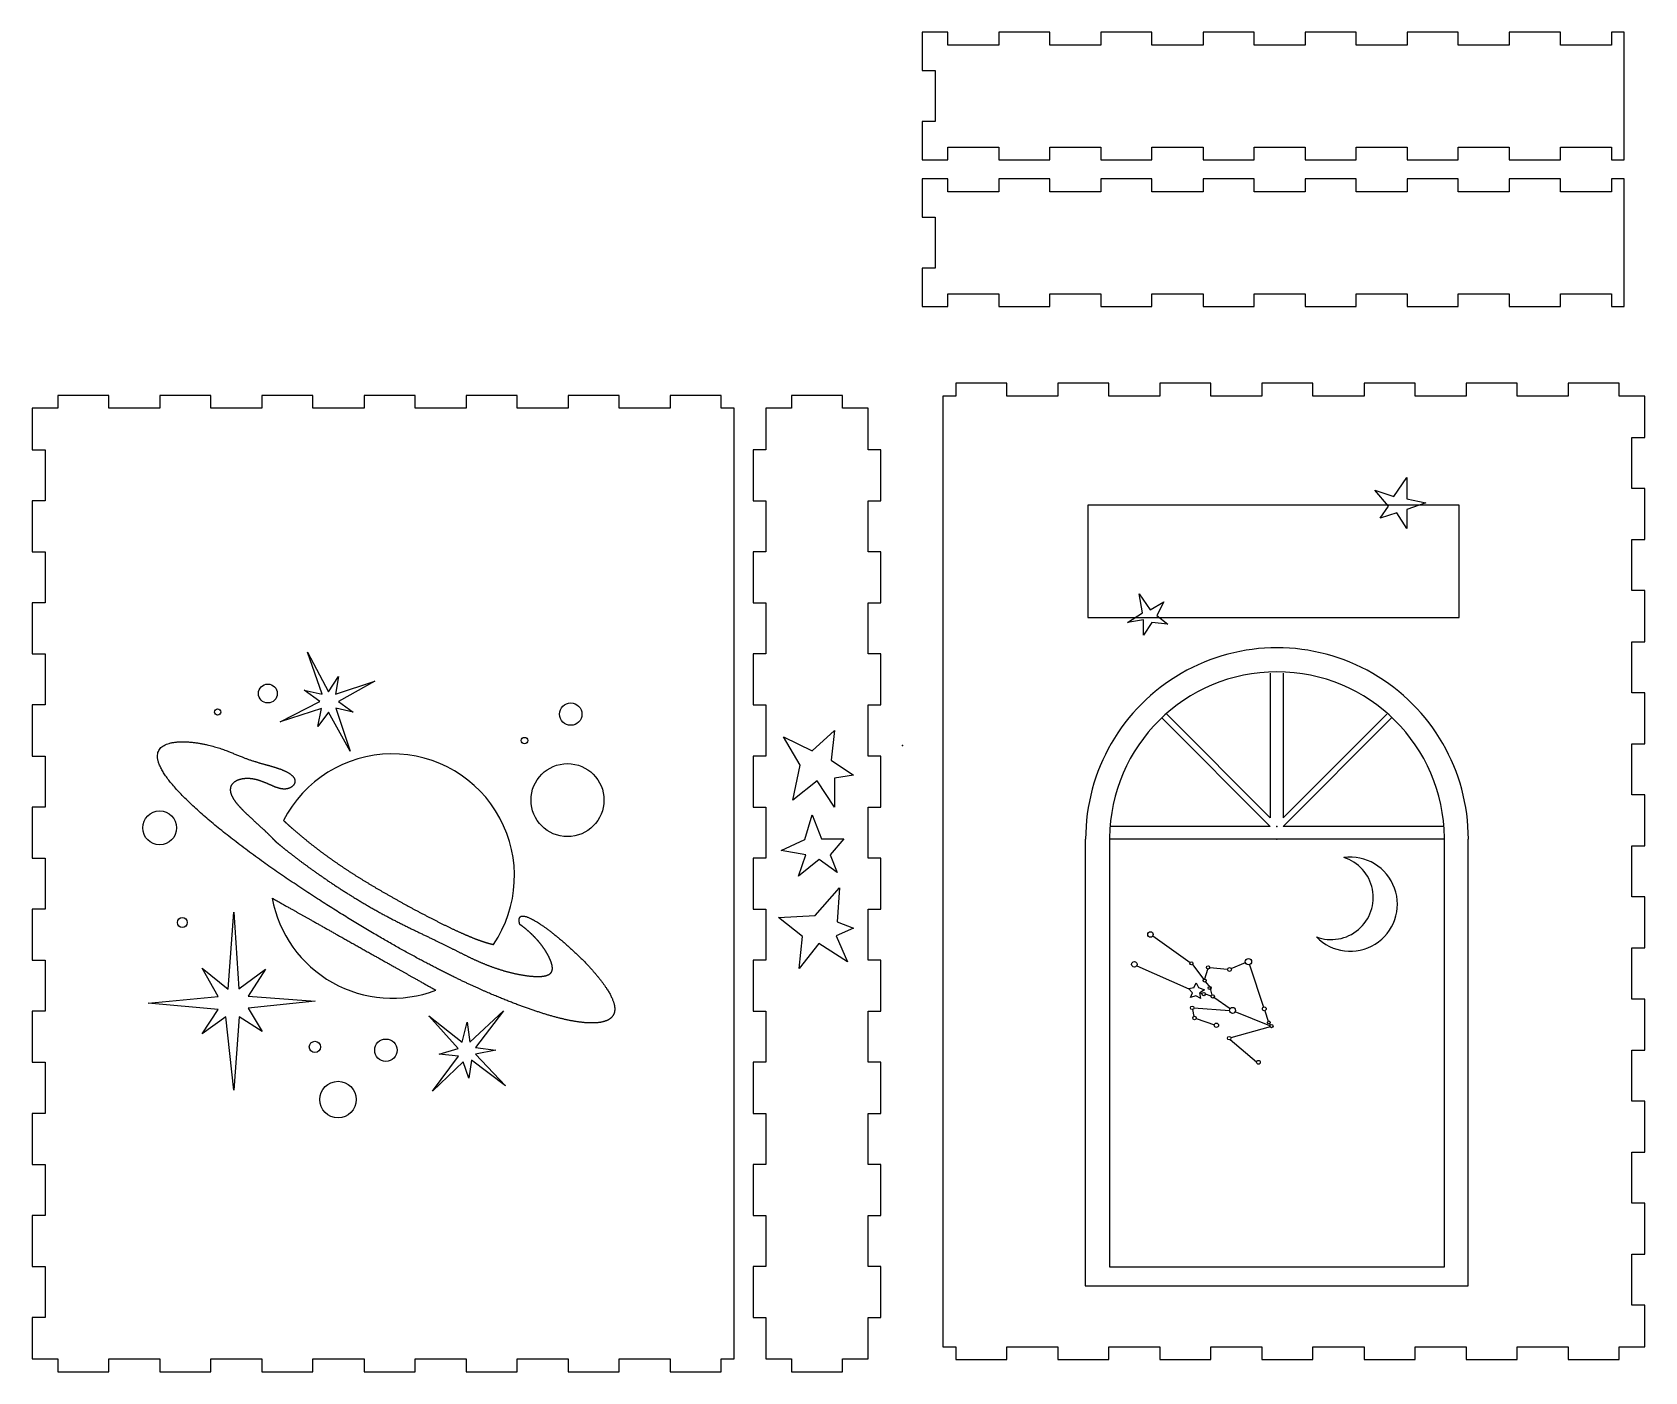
# Model space of a CAD drawing. Header units: millimetres. Extents: x -136 to 116, y -98 to 112.
import ezdxf

# ---------------------------------------------------------------- set-up
doc = ezdxf.new("R2010")
doc.units = ezdxf.units.MM
doc.header["$MEASUREMENT"] = 0
for name, color, linetype in [('book v2_Sketch10', 7, 'Continuous'), ('book v2_Sketch11', 7, 'Continuous'), ('book v2_Sketch12', 7, 'Continuous'), ('book v2_Sketch13', 7, 'Continuous'), ('book v2_Sketch14', 7, 'Continuous'), ('book v2_Sketch15', 7, 'Continuous'), ('book v2_Sketch16', 7, 'Continuous'), ('book v2_Sketch2', 7, 'Continuous'), ('book v2_Sketch3', 7, 'Continuous'), ('book v2_Sketch4', 7, 'Continuous'), ('book v2_Sketch5', 7, 'Continuous'), ('book v2_Sketch6', 7, 'Continuous'), ('book v2_Sketch7', 7, 'Continuous'), ('book v2_Sketch8', 7, 'Continuous'), ('book v2_Sketch9', 7, 'Continuous'), ('book v2_ベーシックボックス-153x20x110-2mm', 7, 'Continuous')]:
    doc.layers.add(name, color=color, linetype=linetype)

msp = doc.modelspace()

# ---------------------------------------------------------------- linework, layer by layer
at = {"layer": 'book v2_Sketch10'}
for p, q in [((39.22, -29.85), (45.05, -34.04)), ((36.69, -34.53), (44.86, -38.13)), ((45.41, -34.32), (47.19, -36.66)), ((47.35, -36.6), (47.81, -35.04)), ((48.13, -34.82), (50.93, -35.05)), ((51.5, -34.96), (53.72, -34.02)), ((54.38, -34.36), (56.58, -41.01)), ((45.65, -37.97), (46.02, -37.2)), ((46.02, -37.2), (46.35, -37.95)), ((47.47, -37.03), (48.14, -37.91)), ((45.65, -37.97), (44.86, -38.13)), ((45.43, -38.75), (44.86, -38.13)), ((45.1, -39.49), (45.43, -38.75)), ((45.97, -39.24), (45.1, -39.49)), ((46.75, -39.67), (45.97, -39.24)), ((46.35, -37.95), (47.33, -38.29)), ((47.33, -38.29), (46.59, -38.77)), ((46.59, -38.77), (46.96, -38.86)), ((46.75, -39.67), (46.59, -38.77)), ((48.36, -39.27), (47.45, -39)), ((48.14, -37.91), (48.46, -39.13)), ((51.31, -41.27), (48.79, -39.51)), ((45.44, -41.4), (45.62, -42.46)), ((51.23, -41.57), (45.64, -41.17)), ((46, -42.8), (48.85, -43.77)), ((57.56, -43.93), (52.11, -41.77)), ((56.77, -41.58), (57.3, -43.2)), ((57.58, -44.12), (51.45, -45.82)), ((57.5, -43.61), (57.65, -43.79)), ((51.35, -46.09), (55.48, -49.57))]:
    msp.add_line(p, q, dxfattribs=at)
for centre, radius in [((38.84, -29.63), 0.427), ((36.32, -34.31), 0.428), ((45.26, -34.15), 0.234), ((47.88, -34.79), 0.255), ((51.23, -35.11), 0.304), ((54.2, -33.89), 0.498), ((47.34, -36.84), 0.235), ((48.13, -38.01), 0.239), ((47.19, -38.97), 0.255), ((48.6, -39.34), 0.251), ((45.37, -41.13), 0.274), ((45.74, -42.71), 0.278), ((51.7, -41.53), 0.474), ((56.68, -41.29), 0.298), ((49.17, -43.85), 0.335), ((57.39, -43.41), 0.228), ((57.81, -43.99), 0.255), ((51.18, -45.87), 0.276), ((55.76, -49.66), 0.294)]:
    msp.add_circle(centre, radius, dxfattribs=at)
msp.add_point((0, 0), dxfattribs=at)
at = {"layer": 'book v2_Sketch11'}
for p, q in [((-93.27, 14.63), (-89.98, 8.38)), ((-90.98, 8.05), (-93.27, 14.63)), ((-89.98, 8.38), (-88.42, 10.82)), ((-88.42, 10.82), (-88.89, 8.03)), ((-93.82, 8.69), (-90.98, 8.05)), ((-91.36, 6.91), (-93.82, 8.69)), ((-88.89, 8.03), (-82.75, 10.05)), ((-82.75, 10.05), (-88.42, 6.91)), ((-97.56, 3.71), (-91.36, 6.91)), ((-91.07, 5.8), (-97.56, 3.71)), ((-91.64, 2.97), (-91.07, 5.8)), ((-90.01, 5.24), (-91.64, 2.97)), ((-86.61, -0.9), (-90.01, 5.24)), ((-86.1, 5.24), (-88.84, 5.82)), ((-88.84, 5.82), (-86.61, -0.9)), ((-88.42, 6.91), (-86.1, 5.24)), ((-105.7, -38.2), (-104.84, -26.13)), ((-104.84, -26.13), (-104.04, -38.17)), ((-107.27, -39.37), (-109.81, -34.89)), ((-109.81, -34.89), (-105.7, -38.2)), ((-104.04, -38.17), (-99.85, -35.04)), ((-99.85, -35.04), (-102.57, -39.3)), ((-118.27, -40.37), (-107.27, -39.37)), ((-107.27, -41.37), (-118.27, -40.37)), ((-102.57, -39.3), (-92.1, -40.1)), ((-92.1, -40.1), (-102.57, -41.2)), ((-109.81, -45.18), (-107.27, -41.37)), ((-106.06, -42.51), (-109.81, -45.18)), ((-104.85, -54.04), (-106.06, -42.51)), ((-103.97, -42.51), (-104.85, -54.04)), ((-100.37, -44.82), (-103.97, -42.51)), ((-102.57, -41.2), (-100.37, -44.82)), ((-69.67, -47.48), (-74.27, -42.37)), ((-74.27, -42.37), (-69.02, -46.48)), ((-67.84, -46.48), (-62.57, -41.57)), ((-62.57, -41.57), (-66.95, -47.33)), ((-69.02, -46.48), (-68.27, -43.37)), ((-68.27, -43.37), (-67.84, -46.48)), ((-72.64, -48.36), (-69.67, -47.48)), ((-66.95, -47.33), (-63.76, -47.76)), ((-63.76, -47.76), (-66.95, -48.39)), ((-73.7, -54.18), (-69.62, -48.69)), ((-68.87, -49.57), (-73.7, -54.18)), ((-69.62, -48.69), (-72.64, -48.36)), ((-67.99, -52.16), (-68.87, -49.57)), ((-67.56, -49.34), (-67.99, -52.16)), ((-62.27, -53.37), (-67.56, -49.34)), ((-66.95, -48.39), (-62.27, -53.37))]:
    msp.add_line(p, q, dxfattribs=at)
for centre, radius in [((-99.49, 8.14), 1.48), ((-107.37, 5.24), 0.49), ((-52.02, 4.91), 1.75), ((-59.26, 0.76), 0.51), ((-52.53, -8.57), 5.72), ((-116.45, -12.92), 2.65), ((-112.9, -27.75), 0.781), ((-92.11, -47.25), 0.89), ((-80.99, -47.77), 1.76), ((-88.49, -55.5), 2.86)]:
    msp.add_circle(centre, radius, dxfattribs=at)
for start, end in [(325.944, 152.9789), (190.4682, 290.8576)]:
    msp.add_arc((-79.99, -20.47), 19.15, start, end, dxfattribs=at)
for points in [[(-60.01, -28.04), (-60.09, -27.74), (-60.17, -27.23), (-60.07, -26.72), (-59.48, -26.55), (-58.02, -27.17), (-55.97, -28.51), (-53.56, -30.41), (-51.04, -32.66), (-48.7, -35.05), (-46.78, -37.38), (-45.49, -39.44), (-44.95, -41.12), (-45.18, -42.34), (-46.06, -43.12), (-47.43, -43.5), (-49.12, -43.55), (-51.02, -43.35), (-53.03, -42.95), (-55.11, -42.41), (-57.22, -41.75), (-59.37, -41), (-61.58, -40.17), (-63.9, -39.23), (-66.37, -38.16), (-69.05, -36.92), (-72, -35.47), (-75.25, -33.79), (-78.83, -31.83), (-82.73, -29.6), (-86.93, -27.08), (-91.35, -24.3), (-95.87, -21.32), (-100.35, -18.22), (-104.6, -15.08), (-108.46, -12), (-111.75, -9.09), (-114.33, -6.45), (-116.07, -4.15), (-116.92, -2.27), (-116.88, -0.86), (-116, 0.08), (-114.46, 0.56), (-112.5, 0.64), (-110.4, 0.43), (-108.39, -0.01), (-106.63, -0.55), (-105.15, -1.14), (-103.81, -1.71), (-102.45, -2.24), (-100.91, -2.72), (-99.17, -3.18), (-97.43, -3.69), (-95.99, -4.33), (-95.17, -5.11), (-95.14, -5.96), (-95.77, -6.67), (-96.78, -6.96), (-97.91, -6.74), (-99.15, -6.17), (-100.51, -5.54), (-102.01, -5.13), (-103.51, -5.14), (-104.74, -5.56), (-105.45, -6.34), (-105.48, -7.37), (-104.87, -8.54), (-103.82, -9.78), (-102.55, -11), (-101.27, -12.16), (-100.1, -13.23), (-99.3, -13.99), (-98.78, -14.52), (-98.48, -14.84), (-98.33, -15)], [(-97.04, -11.77), (-96.81, -11.98), (-96.34, -12.41), (-95.63, -13.04), (-94.67, -13.87), (-93.46, -14.87), (-92.23, -15.85), (-90.98, -16.8), (-89.71, -17.72), (-88.42, -18.62), (-87.1, -19.51), (-85.75, -20.38), (-84.36, -21.24), (-82.95, -22.09), (-81.5, -22.94), (-80.01, -23.79), (-78.5, -24.64), (-76.97, -25.48), (-75.42, -26.3), (-73.88, -27.1), (-72.36, -27.87), (-70.88, -28.6), (-69.48, -29.25), (-68.17, -29.83), (-66.97, -30.32), (-65.88, -30.72), (-65.12, -30.95), (-64.6, -31.09), (-64.28, -31.16), (-64.12, -31.19)], [(-98.33, -15), (-98.14, -15.17), (-97.73, -15.51), (-97.1, -16.03), (-96.2, -16.75), (-94.99, -17.68), (-93.7, -18.65), (-92.32, -19.65), (-90.86, -20.67), (-89.33, -21.71), (-87.73, -22.75), (-86.07, -23.79), (-84.38, -24.81), (-82.67, -25.8), (-80.95, -26.74), (-79.24, -27.63), (-77.56, -28.47), (-75.93, -29.26), (-74.37, -30), (-72.88, -30.72), (-71.47, -31.41), (-70.13, -32.08), (-68.83, -32.74), (-67.53, -33.38), (-66.18, -34), (-64.74, -34.58), (-63.2, -35.12), (-61.58, -35.59), (-59.92, -35.95), (-58.35, -36.19), (-56.97, -36.26), (-55.9, -36.15), (-55.21, -35.85), (-54.88, -35.37), (-54.86, -34.73), (-55.05, -33.98), (-55.41, -33.16), (-55.89, -32.28), (-56.5, -31.4), (-57.21, -30.52), (-58.03, -29.67), (-58.77, -29), (-59.37, -28.51), (-59.79, -28.2), (-60.01, -28.04)], [(-98.81, -23.94), (-97.79, -24.52), (-95.73, -25.67), (-92.66, -27.4), (-88.55, -29.71), (-83.43, -32.59), (-79.32, -34.9), (-76.25, -36.63), (-74.19, -37.78), (-73.17, -38.36)]]:
    msp.add_open_spline(points, degree=5, dxfattribs=at)
msp.add_point((0, 0), dxfattribs=at)
at = {"layer": 'book v2_Sketch12'}
msp.add_point((0, 0), dxfattribs=at)
at = {"layer": 'book v2_Sketch13'}
for p, q in [((-18.7, 1.34), (-14.16, -0.87)), ((-16.08, -3.09), (-18.7, 1.34)), ((-14.16, -0.87), (-10.7, 2.34)), ((-10.7, 2.34), (-11.23, -2.3)), ((-11.23, -2.3), (-7.7, -4.66)), ((-17.22, -8.6), (-16.08, -3.09)), ((-7.7, -4.66), (-10.7, -5.13)), ((-13.41, -5.55), (-17.22, -8.6)), ((-10.7, -9.66), (-13.41, -5.55)), ((-10.7, -5.13), (-10.7, -9.66)), ((-15.31, -14.76), (-14.18, -10.88)), ((-14.18, -10.88), (-12.7, -14.66)), ((-19.02, -16.46), (-15.31, -14.76)), ((-12.7, -14.66), (-9.2, -14.66)), ((-9.2, -14.66), (-11.36, -17.13)), ((-15.2, -17.13), (-19.02, -16.46)), ((-16.33, -20.5), (-15.2, -17.13)), ((-11.36, -17.13), (-10.28, -19.89)), ((-13.09, -17.9), (-16.33, -20.5)), ((-10.28, -19.89), (-13.09, -17.9)), ((-13.7, -26.66), (-9.91, -22.32)), ((-9.91, -22.32), (-10.28, -27.62)), ((-19.48, -26.94), (-13.7, -26.66)), ((-15.7, -29.96), (-19.48, -26.94)), ((-10.28, -27.62), (-7.7, -28.66)), ((-16.2, -34.96), (-15.7, -29.96)), ((-7.7, -28.66), (-10.43, -29.84)), ((-10.43, -29.84), (-8.67, -33.91)), ((-13.16, -31.02), (-16.2, -34.96)), ((-8.67, -33.91), (-13.16, -31.02))]:
    msp.add_line(p, q, dxfattribs=at)
msp.add_point((0, 0), dxfattribs=at)
at = {"layer": 'book v2_Sketch14'}
for p, q in [((87.23, 37.64), (29.03, 37.64)), ((29.03, 37.64), (29.03, 20.07)), ((87.23, 20.07), (87.23, 37.64)), ((29.03, 20.07), (87.23, 20.07))]:
    msp.add_line(p, q, dxfattribs=at)
msp.add_point((0, 0), dxfattribs=at)
at = {"layer": 'book v2_Sketch15'}
for p, q in [((77, 39), (79, 42)), ((79, 42), (79, 38.65)), ((76.13, 37.5), (74, 40)), ((74, 40), (77, 39)), ((79, 38.65), (82, 38)), ((82, 38), (79, 37)), ((74.83, 35.61), (76.13, 37.5)), ((77.44, 36.48), (74.83, 35.61)), ((79, 34), (77.44, 36.48)), ((79, 37), (79, 34)), ((37.07, 23.78), (38.79, 21.26)), ((37.57, 20.78), (37.07, 23.78)), ((35.24, 19.28), (37.57, 20.78)), ((38.79, 21.26), (40.91, 22.52)), ((40.91, 22.52), (39.85, 20.35)), ((39.85, 20.35), (41.58, 19)), ((37.75, 19.67), (35.24, 19.28)), ((37.75, 17.27), (37.75, 19.67)), ((39.07, 19.28), (37.75, 17.27)), ((41.58, 19), (39.07, 19.28))]:
    msp.add_line(p, q, dxfattribs=at)
msp.add_point((0, 0), dxfattribs=at)
at = {"layer": 'book v2_Sketch16'}
msp.add_point((0, 0), dxfattribs=at)
at = {"layer": 'book v2_Sketch2'}
msp.add_point((0, 0), dxfattribs=at)
at = {"layer": 'book v2_Sketch3'}
msp.add_point((0, 0), dxfattribs=at)
at = {"layer": 'book v2_Sketch4'}
for p, q in [((32.44, -14.49), (32.44, -81.74)), ((84.91, -14.49), (84.89, -14.49)), ((84.91, -81.74), (84.91, -14.49)), ((32.44, -81.74), (84.91, -81.74))]:
    msp.add_line(p, q, dxfattribs=at)
for radius, start, end in [(30, 359.9998, 180.0002), (26.23, 0.4422, 179.5549)]:
    msp.add_arc((58.67, -14.69), radius, start, end, dxfattribs=at)
msp.add_point((0, 0), dxfattribs=at)
at = {"layer": 'book v2_Sketch5'}
msp.add_point((0, 0), dxfattribs=at)
at = {"layer": 'book v2_Sketch6'}
msp.add_point((0, 0), dxfattribs=at)
at = {"layer": 'book v2_Sketch7'}
msp.add_point((0, 0), dxfattribs=at)
at = {"layer": 'book v2_Sketch8'}
for p, q in [((57.62, 11.31), (57.62, -11.33)), ((59.62, 11.31), (59.62, -11.33)), ((40.62, 4.31), (57.62, -12.69)), ((41.38, 4.92), (57.62, -11.33)), ((59.62, -11.33), (75.87, 4.92)), ((76.62, 4.31), (59.62, -12.69)), ((57.62, -12.69), (32.5, -12.69)), ((84.75, -14.69), (32.5, -14.69)), ((84.72, -12.69), (59.62, -12.69))]:
    msp.add_line(p, q, dxfattribs=at)
for p in [(0, 0), (58.62, -12.69), (58.62, -14.69)]:
    msp.add_point(p, dxfattribs=at)
at = {"layer": 'book v2_Sketch9'}
for centre, radius, start, end in [((70.16, -24.88), 7.38, 223.9287, 97.8844), ((67.17, -23.84), 6.58, 249.2604, 72.5526)]:
    msp.add_arc(centre, radius, start, end, dxfattribs=at)
msp.add_point((0, 0), dxfattribs=at)
at = {"layer": 'book v2_ベーシックボックス-153x20x110-2mm'}
for p, q in [((5.08, 111.78), (3.08, 111.78)), ((3.08, 111.78), (3.08, 109.78)), ((7.08, 111.78), (5.08, 111.78)), ((7.08, 109.78), (7.08, 111.78)), ((23.08, 111.78), (15.08, 111.78)), ((15.08, 111.78), (15.08, 109.78)), ((23.08, 109.78), (23.08, 111.78)), ((39.08, 111.78), (31.08, 111.78)), ((31.08, 111.78), (31.08, 109.78)), ((39.08, 109.78), (39.08, 111.78)), ((55.08, 111.78), (47.08, 111.78)), ((47.08, 111.78), (47.08, 109.78)), ((55.08, 109.78), (55.08, 111.78)), ((63.08, 111.78), (63.08, 109.78)), ((71.08, 111.78), (63.08, 111.78)), ((71.08, 109.78), (71.08, 111.78)), ((87.08, 111.78), (79.08, 111.78)), ((79.08, 111.78), (79.08, 109.78)), ((87.08, 109.78), (87.08, 111.78)), ((95.08, 111.78), (95.08, 109.78)), ((103.08, 111.78), (95.08, 111.78)), ((103.08, 109.78), (103.08, 111.78)), ((113.08, 111.78), (111.08, 111.78)), ((111.08, 111.78), (111.08, 109.78)), ((113.08, 109.78), (113.08, 111.78)), ((3.08, 109.78), (3.08, 105.78)), ((15.08, 109.78), (7.08, 109.78)), ((31.08, 109.78), (23.08, 109.78)), ((47.08, 109.78), (39.08, 109.78)), ((63.08, 109.78), (55.08, 109.78)), ((79.08, 109.78), (71.08, 109.78)), ((95.08, 109.78), (87.08, 109.78)), ((111.08, 109.78), (103.08, 109.78)), ((113.08, 93.78), (113.08, 109.78)), ((3.08, 105.78), (5.08, 105.78)), ((5.08, 105.78), (5.08, 97.78)), ((5.08, 97.78), (3.08, 97.78)), ((3.08, 97.78), (3.08, 93.78)), ((3.08, 93.78), (3.08, 91.78)), ((7.08, 93.78), (15.08, 93.78)), ((7.08, 91.78), (7.08, 93.78)), ((15.08, 93.78), (15.08, 91.78)), ((23.08, 91.78), (23.08, 93.78)), ((23.08, 93.78), (31.08, 93.78)), ((31.08, 93.78), (31.08, 91.78)), ((39.08, 93.78), (47.08, 93.78)), ((39.08, 91.78), (39.08, 93.78)), ((47.08, 93.78), (47.08, 91.78)), ((55.08, 93.78), (63.08, 93.78)), ((55.08, 91.78), (55.08, 93.78)), ((63.08, 93.78), (63.08, 91.78)), ((71.08, 91.78), (71.08, 93.78)), ((71.08, 93.78), (79.08, 93.78)), ((79.08, 93.78), (79.08, 91.78)), ((87.08, 91.78), (87.08, 93.78)), ((87.08, 93.78), (95.08, 93.78)), ((95.08, 93.78), (95.08, 91.78)), ((103.08, 93.78), (111.08, 93.78)), ((103.08, 91.78), (103.08, 93.78)), ((111.08, 93.78), (111.08, 91.78)), ((113.08, 91.78), (113.08, 93.78)), ((3.08, 91.78), (5.08, 91.78)), ((5.08, 91.78), (7.08, 91.78)), ((15.08, 91.78), (23.08, 91.78)), ((31.08, 91.78), (39.08, 91.78)), ((47.08, 91.78), (55.08, 91.78)), ((63.08, 91.78), (71.08, 91.78)), ((79.08, 91.78), (87.08, 91.78)), ((95.08, 91.78), (103.08, 91.78)), ((111.08, 91.78), (113.08, 91.78)), ((5.08, 88.78), (3.08, 88.78)), ((3.08, 88.78), (3.08, 86.78)), ((7.08, 88.78), (5.08, 88.78)), ((7.08, 86.78), (7.08, 88.78)), ((23.08, 88.78), (15.08, 88.78)), ((15.08, 88.78), (15.08, 86.78)), ((23.08, 86.78), (23.08, 88.78)), ((39.08, 88.78), (31.08, 88.78)), ((31.08, 88.78), (31.08, 86.78)), ((39.08, 86.78), (39.08, 88.78)), ((55.08, 88.78), (47.08, 88.78)), ((47.08, 88.78), (47.08, 86.78)), ((55.08, 86.78), (55.08, 88.78)), ((63.08, 88.78), (63.08, 86.78)), ((71.08, 88.78), (63.08, 88.78)), ((71.08, 86.78), (71.08, 88.78)), ((87.08, 88.78), (79.08, 88.78)), ((79.08, 88.78), (79.08, 86.78)), ((87.08, 86.78), (87.08, 88.78)), ((95.08, 88.78), (95.08, 86.78)), ((103.08, 88.78), (95.08, 88.78)), ((103.08, 86.78), (103.08, 88.78)), ((111.08, 88.78), (111.08, 86.78)), ((113.08, 88.78), (111.08, 88.78)), ((113.08, 86.78), (113.08, 88.78)), ((3.08, 86.78), (3.08, 82.78)), ((15.08, 86.78), (7.08, 86.78)), ((31.08, 86.78), (23.08, 86.78)), ((47.08, 86.78), (39.08, 86.78)), ((63.08, 86.78), (55.08, 86.78)), ((79.08, 86.78), (71.08, 86.78)), ((95.08, 86.78), (87.08, 86.78)), ((111.08, 86.78), (103.08, 86.78)), ((113.08, 70.78), (113.08, 86.78)), ((3.08, 82.78), (5.08, 82.78)), ((5.08, 82.78), (5.08, 74.78)), ((3.08, 74.78), (3.08, 70.78)), ((5.08, 74.78), (3.08, 74.78)), ((3.08, 70.78), (3.08, 68.78)), ((7.08, 68.78), (7.08, 70.78)), ((7.08, 70.78), (15.08, 70.78)), ((15.08, 70.78), (15.08, 68.78)), ((23.08, 68.78), (23.08, 70.78)), ((23.08, 70.78), (31.08, 70.78)), ((31.08, 70.78), (31.08, 68.78)), ((39.08, 68.78), (39.08, 70.78)), ((39.08, 70.78), (47.08, 70.78)), ((47.08, 70.78), (47.08, 68.78)), ((55.08, 68.78), (55.08, 70.78)), ((55.08, 70.78), (63.08, 70.78)), ((63.08, 70.78), (63.08, 68.78)), ((71.08, 68.78), (71.08, 70.78)), ((71.08, 70.78), (79.08, 70.78)), ((79.08, 70.78), (79.08, 68.78)), ((87.08, 70.78), (95.08, 70.78)), ((87.08, 68.78), (87.08, 70.78)), ((95.08, 70.78), (95.08, 68.78)), ((103.08, 70.78), (111.08, 70.78)), ((103.08, 68.78), (103.08, 70.78)), ((111.08, 70.78), (111.08, 68.78)), ((113.08, 68.78), (113.08, 70.78)), ((3.08, 68.78), (5.08, 68.78)), ((5.08, 68.78), (7.08, 68.78)), ((15.08, 68.78), (23.08, 68.78)), ((31.08, 68.78), (39.08, 68.78)), ((47.08, 68.78), (55.08, 68.78)), ((63.08, 68.78), (71.08, 68.78)), ((79.08, 68.78), (87.08, 68.78)), ((95.08, 68.78), (103.08, 68.78)), ((111.08, 68.78), (113.08, 68.78)), ((16.31, 56.76), (8.31, 56.76)), ((8.31, 56.76), (8.31, 54.76)), ((16.31, 54.76), (16.31, 56.76)), ((24.31, 56.76), (24.31, 54.76)), ((32.31, 56.76), (24.31, 56.76)), ((32.31, 54.76), (32.31, 56.76)), ((48.31, 56.76), (40.31, 56.76)), ((40.31, 56.76), (40.31, 54.76)), ((48.31, 54.76), (48.31, 56.76)), ((64.31, 56.76), (56.31, 56.76)), ((56.31, 56.76), (56.31, 54.76)), ((64.31, 54.76), (64.31, 56.76)), ((72.31, 56.76), (72.31, 54.76)), ((80.31, 56.76), (72.31, 56.76)), ((80.31, 54.76), (80.31, 56.76)), ((88.31, 56.76), (88.31, 54.76)), ((96.31, 56.76), (88.31, 56.76)), ((96.31, 54.76), (96.31, 56.76)), ((104.31, 56.76), (104.31, 54.76)), ((112.31, 56.76), (104.31, 56.76)), ((112.31, 54.76), (112.31, 56.76)), ((-124.42, 54.84), (-132.42, 54.84)), ((-132.42, 54.84), (-132.42, 52.84)), ((-124.42, 52.84), (-124.42, 54.84)), ((-116.42, 54.84), (-116.42, 52.84)), ((-108.42, 54.84), (-116.42, 54.84)), ((-108.42, 52.84), (-108.42, 54.84)), ((-92.42, 54.84), (-100.42, 54.84)), ((-100.42, 54.84), (-100.42, 52.84)), ((-92.42, 52.84), (-92.42, 54.84)), ((-76.42, 54.84), (-84.42, 54.84)), ((-84.42, 54.84), (-84.42, 52.84)), ((-76.42, 52.84), (-76.42, 54.84)), ((-68.42, 54.84), (-68.42, 52.84)), ((-60.42, 54.84), (-68.42, 54.84)), ((-60.42, 52.84), (-60.42, 54.84)), ((-52.42, 54.84), (-52.42, 52.84)), ((-44.42, 54.84), (-52.42, 54.84)), ((-44.42, 52.84), (-44.42, 54.84)), ((-28.42, 54.84), (-36.42, 54.84)), ((-36.42, 54.84), (-36.42, 52.84)), ((-28.42, 52.84), (-28.42, 54.84)), ((-9.42, 54.84), (-17.42, 54.84)), ((-17.42, 54.84), (-17.42, 52.84)), ((-9.42, 52.84), (-9.42, 54.84)), ((8.31, 54.76), (6.31, 54.76)), ((6.31, 54.76), (6.31, -94.24)), ((24.31, 54.76), (16.31, 54.76)), ((40.31, 54.76), (32.31, 54.76)), ((56.31, 54.76), (48.31, 54.76)), ((72.31, 54.76), (64.31, 54.76)), ((88.31, 54.76), (80.31, 54.76)), ((104.31, 54.76), (96.31, 54.76)), ((114.31, 54.76), (112.31, 54.76)), ((116.31, 54.76), (114.31, 54.76)), ((116.31, 48.26), (116.31, 54.76)), ((-136.42, 52.84), (-136.42, 46.34)), ((-134.42, 52.84), (-136.42, 52.84)), ((-132.42, 52.84), (-134.42, 52.84)), ((-116.42, 52.84), (-124.42, 52.84)), ((-100.42, 52.84), (-108.42, 52.84)), ((-84.42, 52.84), (-92.42, 52.84)), ((-68.42, 52.84), (-76.42, 52.84)), ((-52.42, 52.84), (-60.42, 52.84)), ((-36.42, 52.84), (-44.42, 52.84)), ((-26.42, 52.84), (-28.42, 52.84)), ((-26.42, -96.16), (-26.42, 52.84)), ((-17.42, 52.84), (-21.42, 52.84)), ((-21.42, 52.84), (-21.42, 46.34)), ((-5.42, 52.84), (-9.42, 52.84)), ((-5.42, 46.34), (-5.42, 52.84)), ((114.31, 48.26), (116.31, 48.26)), ((114.31, 40.26), (114.31, 48.26)), ((-136.42, 46.34), (-134.42, 46.34)), ((-134.42, 46.34), (-134.42, 38.34)), ((-21.42, 46.34), (-23.42, 46.34)), ((-23.42, 46.34), (-23.42, 38.34)), ((-3.42, 46.34), (-5.42, 46.34)), ((-3.42, 38.34), (-3.42, 46.34)), ((-136.42, 38.34), (-136.42, 30.34)), ((-134.42, 38.34), (-136.42, 38.34)), ((-23.42, 38.34), (-21.42, 38.34)), ((-21.42, 38.34), (-21.42, 30.34)), ((-5.42, 30.34), (-5.42, 38.34)), ((-5.42, 38.34), (-3.42, 38.34)), ((116.31, 40.26), (114.31, 40.26)), ((116.31, 32.26), (116.31, 40.26)), ((-136.42, 30.34), (-134.42, 30.34)), ((-134.42, 30.34), (-134.42, 22.34)), ((-21.42, 30.34), (-23.42, 30.34)), ((-23.42, 30.34), (-23.42, 22.34)), ((-3.42, 30.34), (-5.42, 30.34)), ((-3.42, 22.34), (-3.42, 30.34)), ((114.31, 24.26), (114.31, 32.26)), ((114.31, 32.26), (116.31, 32.26)), ((116.31, 24.26), (114.31, 24.26)), ((116.31, 16.26), (116.31, 24.26)), ((-136.42, 22.34), (-136.42, 14.34)), ((-134.42, 22.34), (-136.42, 22.34)), ((-23.42, 22.34), (-21.42, 22.34)), ((-21.42, 22.34), (-21.42, 14.34)), ((-5.42, 14.34), (-5.42, 22.34)), ((-5.42, 22.34), (-3.42, 22.34)), ((114.31, 16.26), (116.31, 16.26)), ((114.31, 8.26), (114.31, 16.26)), ((-136.42, 14.34), (-134.42, 14.34)), ((-134.42, 14.34), (-134.42, 6.34)), ((-23.42, 14.34), (-23.42, 6.34)), ((-21.42, 14.34), (-23.42, 14.34)), ((-3.42, 14.34), (-5.42, 14.34)), ((-3.42, 6.34), (-3.42, 14.34)), ((116.31, 8.26), (114.31, 8.26)), ((116.31, 0.26), (116.31, 8.26)), ((-134.42, 6.34), (-136.42, 6.34)), ((-136.42, 6.34), (-136.42, -1.66)), ((-23.42, 6.34), (-21.42, 6.34)), ((-21.42, 6.34), (-21.42, -1.66)), ((-5.42, -1.66), (-5.42, 6.34)), ((-5.42, 6.34), (-3.42, 6.34)), ((114.31, 0.26), (116.31, 0.26)), ((114.31, -7.74), (114.31, 0.26)), ((-136.42, -1.66), (-134.42, -1.66)), ((-134.42, -1.66), (-134.42, -9.66)), ((-21.42, -1.66), (-23.42, -1.66)), ((-23.42, -1.66), (-23.42, -9.66)), ((-3.42, -1.66), (-5.42, -1.66)), ((-3.42, -9.66), (-3.42, -1.66)), ((-134.42, -9.66), (-136.42, -9.66)), ((-136.42, -9.66), (-136.42, -17.66)), ((-23.42, -9.66), (-21.42, -9.66)), ((-21.42, -9.66), (-21.42, -17.66)), ((-5.42, -9.66), (-3.42, -9.66)), ((-5.42, -17.66), (-5.42, -9.66)), ((116.31, -7.74), (114.31, -7.74)), ((116.31, -15.74), (116.31, -7.74)), ((28.62, -14.69), (28.62, -84.69)), ((88.62, -84.69), (88.62, -14.69)), ((-136.42, -17.66), (-134.42, -17.66)), ((-134.42, -17.66), (-134.42, -25.66)), ((-21.42, -17.66), (-23.42, -17.66)), ((-23.42, -17.66), (-23.42, -25.66)), ((-3.42, -17.66), (-5.42, -17.66)), ((-3.42, -25.66), (-3.42, -17.66)), ((114.31, -23.74), (114.31, -15.74)), ((114.31, -15.74), (116.31, -15.74)), ((116.31, -23.74), (114.31, -23.74)), ((116.31, -31.74), (116.31, -23.74)), ((-134.42, -25.66), (-136.42, -25.66)), ((-136.42, -25.66), (-136.42, -33.66)), ((-23.42, -25.66), (-21.42, -25.66)), ((-21.42, -25.66), (-21.42, -33.66)), ((-5.42, -25.66), (-3.42, -25.66)), ((-5.42, -33.66), (-5.42, -25.66)), ((114.31, -31.74), (116.31, -31.74)), ((114.31, -39.74), (114.31, -31.74)), ((-136.42, -33.66), (-134.42, -33.66)), ((-134.42, -33.66), (-134.42, -41.66)), ((-21.42, -33.66), (-23.42, -33.66)), ((-23.42, -33.66), (-23.42, -41.66)), ((-3.42, -33.66), (-5.42, -33.66)), ((-3.42, -41.66), (-3.42, -33.66)), ((116.31, -39.74), (114.31, -39.74)), ((116.31, -47.74), (116.31, -39.74)), ((-134.42, -41.66), (-136.42, -41.66)), ((-136.42, -41.66), (-136.42, -49.66)), ((-23.42, -41.66), (-21.42, -41.66)), ((-21.42, -41.66), (-21.42, -49.66)), ((-5.42, -49.66), (-5.42, -41.66)), ((-5.42, -41.66), (-3.42, -41.66)), ((114.31, -47.74), (116.31, -47.74)), ((114.31, -55.74), (114.31, -47.74)), ((-136.42, -49.66), (-134.42, -49.66)), ((-134.42, -49.66), (-134.42, -57.66)), ((-23.42, -49.66), (-23.42, -57.66)), ((-21.42, -49.66), (-23.42, -49.66)), ((-3.42, -49.66), (-5.42, -49.66)), ((-3.42, -57.66), (-3.42, -49.66)), ((-134.42, -57.66), (-136.42, -57.66)), ((-136.42, -57.66), (-136.42, -65.66)), ((-23.42, -57.66), (-21.42, -57.66)), ((-21.42, -57.66), (-21.42, -65.66)), ((-5.42, -57.66), (-3.42, -57.66)), ((-5.42, -65.66), (-5.42, -57.66)), ((116.31, -55.74), (114.31, -55.74)), ((116.31, -63.74), (116.31, -55.74)), ((-136.42, -65.66), (-134.42, -65.66)), ((-134.42, -65.66), (-134.42, -73.66)), ((-21.42, -65.66), (-23.42, -65.66)), ((-23.42, -65.66), (-23.42, -73.66)), ((-3.42, -65.66), (-5.42, -65.66)), ((-3.42, -73.66), (-3.42, -65.66)), ((114.31, -63.74), (116.31, -63.74)), ((114.31, -71.74), (114.31, -63.74)), ((116.31, -71.74), (114.31, -71.74)), ((116.31, -79.74), (116.31, -71.74)), ((-134.42, -73.66), (-136.42, -73.66)), ((-136.42, -73.66), (-136.42, -81.66)), ((-23.42, -73.66), (-21.42, -73.66)), ((-21.42, -73.66), (-21.42, -81.66)), ((-5.42, -81.66), (-5.42, -73.66)), ((-5.42, -73.66), (-3.42, -73.66)), ((114.31, -79.74), (116.31, -79.74)), ((114.31, -87.74), (114.31, -79.74)), ((-136.42, -81.66), (-134.42, -81.66)), ((-134.42, -81.66), (-134.42, -89.66)), ((-23.42, -81.66), (-23.42, -89.66)), ((-21.42, -81.66), (-23.42, -81.66)), ((-3.42, -81.66), (-5.42, -81.66)), ((-3.42, -89.66), (-3.42, -81.66)), ((28.62, -84.69), (88.62, -84.69)), ((116.31, -87.74), (114.31, -87.74)), ((116.31, -94.24), (116.31, -87.74)), ((-136.42, -89.66), (-136.42, -96.16)), ((-134.42, -89.66), (-136.42, -89.66)), ((-23.42, -89.66), (-21.42, -89.66)), ((-21.42, -89.66), (-21.42, -96.16)), ((-5.42, -96.16), (-5.42, -89.66)), ((-5.42, -89.66), (-3.42, -89.66)), ((6.31, -94.24), (8.31, -94.24)), ((8.31, -94.24), (8.31, -96.24)), ((16.31, -96.24), (16.31, -94.24)), ((16.31, -94.24), (24.31, -94.24)), ((24.31, -94.24), (24.31, -96.24)), ((32.31, -94.24), (40.31, -94.24)), ((32.31, -96.24), (32.31, -94.24)), ((40.31, -94.24), (40.31, -96.24)), ((48.31, -94.24), (56.31, -94.24)), ((48.31, -96.24), (48.31, -94.24)), ((56.31, -94.24), (56.31, -96.24)), ((64.31, -94.24), (72.31, -94.24)), ((64.31, -96.24), (64.31, -94.24)), ((72.31, -94.24), (72.31, -96.24)), ((80.31, -96.24), (80.31, -94.24)), ((80.31, -94.24), (88.31, -94.24)), ((88.31, -94.24), (88.31, -96.24)), ((96.31, -96.24), (96.31, -94.24)), ((96.31, -94.24), (104.31, -94.24)), ((104.31, -94.24), (104.31, -96.24)), ((112.31, -96.24), (112.31, -94.24)), ((112.31, -94.24), (114.31, -94.24)), ((114.31, -94.24), (116.31, -94.24)), ((-136.42, -96.16), (-134.42, -96.16)), ((-134.42, -96.16), (-132.42, -96.16)), ((-132.42, -96.16), (-132.42, -98.16)), ((-132.42, -98.16), (-124.42, -98.16)), ((-124.42, -98.16), (-124.42, -96.16)), ((-124.42, -96.16), (-116.42, -96.16)), ((-116.42, -96.16), (-116.42, -98.16)), ((-116.42, -98.16), (-108.42, -98.16)), ((-108.42, -96.16), (-100.42, -96.16)), ((-108.42, -98.16), (-108.42, -96.16)), ((-100.42, -96.16), (-100.42, -98.16)), ((-100.42, -98.16), (-92.42, -98.16)), ((-92.42, -96.16), (-84.42, -96.16)), ((-92.42, -98.16), (-92.42, -96.16)), ((-84.42, -96.16), (-84.42, -98.16)), ((-84.42, -98.16), (-76.42, -98.16)), ((-76.42, -98.16), (-76.42, -96.16)), ((-76.42, -96.16), (-68.42, -96.16)), ((-68.42, -96.16), (-68.42, -98.16)), ((-68.42, -98.16), (-60.42, -98.16)), ((-60.42, -96.16), (-52.42, -96.16)), ((-60.42, -98.16), (-60.42, -96.16)), ((-52.42, -96.16), (-52.42, -98.16)), ((-52.42, -98.16), (-44.42, -98.16)), ((-44.42, -98.16), (-44.42, -96.16)), ((-44.42, -96.16), (-36.42, -96.16)), ((-36.42, -96.16), (-36.42, -98.16)), ((-36.42, -98.16), (-28.42, -98.16)), ((-28.42, -98.16), (-28.42, -96.16)), ((-28.42, -96.16), (-26.42, -96.16)), ((-21.42, -96.16), (-17.42, -96.16)), ((-17.42, -96.16), (-17.42, -98.16)), ((-17.42, -98.16), (-9.42, -98.16)), ((-9.42, -98.16), (-9.42, -96.16)), ((-9.42, -96.16), (-5.42, -96.16)), ((8.31, -96.24), (16.31, -96.24)), ((24.31, -96.24), (32.31, -96.24)), ((40.31, -96.24), (48.31, -96.24)), ((56.31, -96.24), (64.31, -96.24)), ((72.31, -96.24), (80.31, -96.24)), ((88.31, -96.24), (96.31, -96.24)), ((104.31, -96.24), (112.31, -96.24))]:
    msp.add_line(p, q, dxfattribs=at)
msp.add_point((0, 0), dxfattribs=at)

doc.saveas('drawing.dxf')
